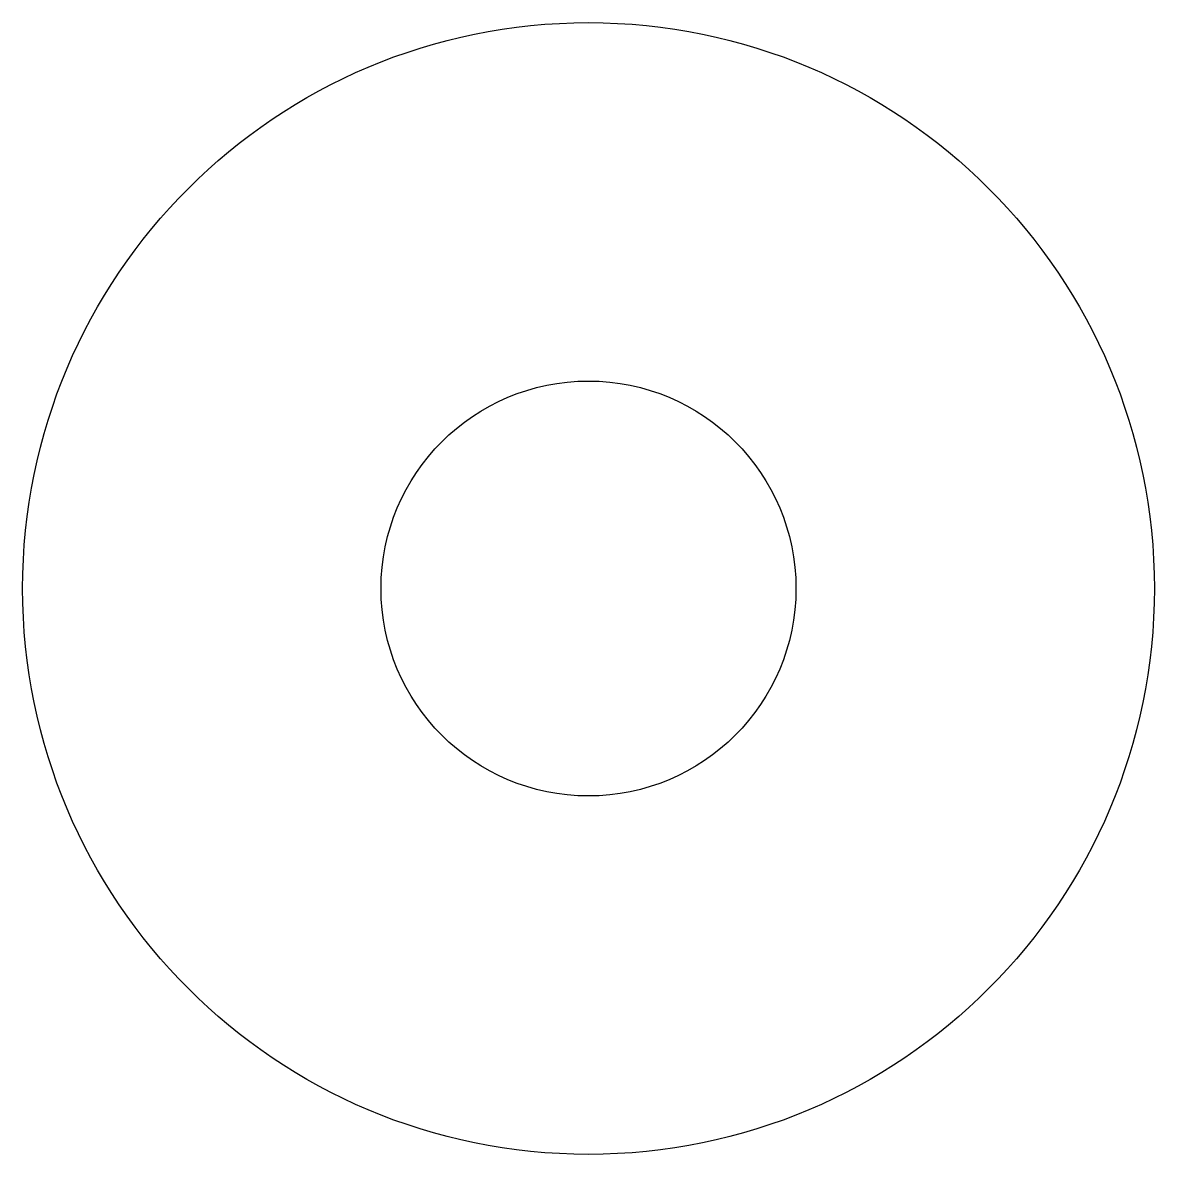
# Model space of a CAD drawing. Header units: millimetres. Extents: x 0 to 18, y 0 to 18.
import ezdxf

# ---------------------------------------------------------------- set-up
doc = ezdxf.new("R2010")
doc.units = ezdxf.units.MM

msp = doc.modelspace()

# ---------------------------------------------------------------- linework, layer by layer
for radius in [9, 3.3]:
    msp.add_circle((9, 9, 1.5), radius)

doc.saveas('drawing.dxf')
